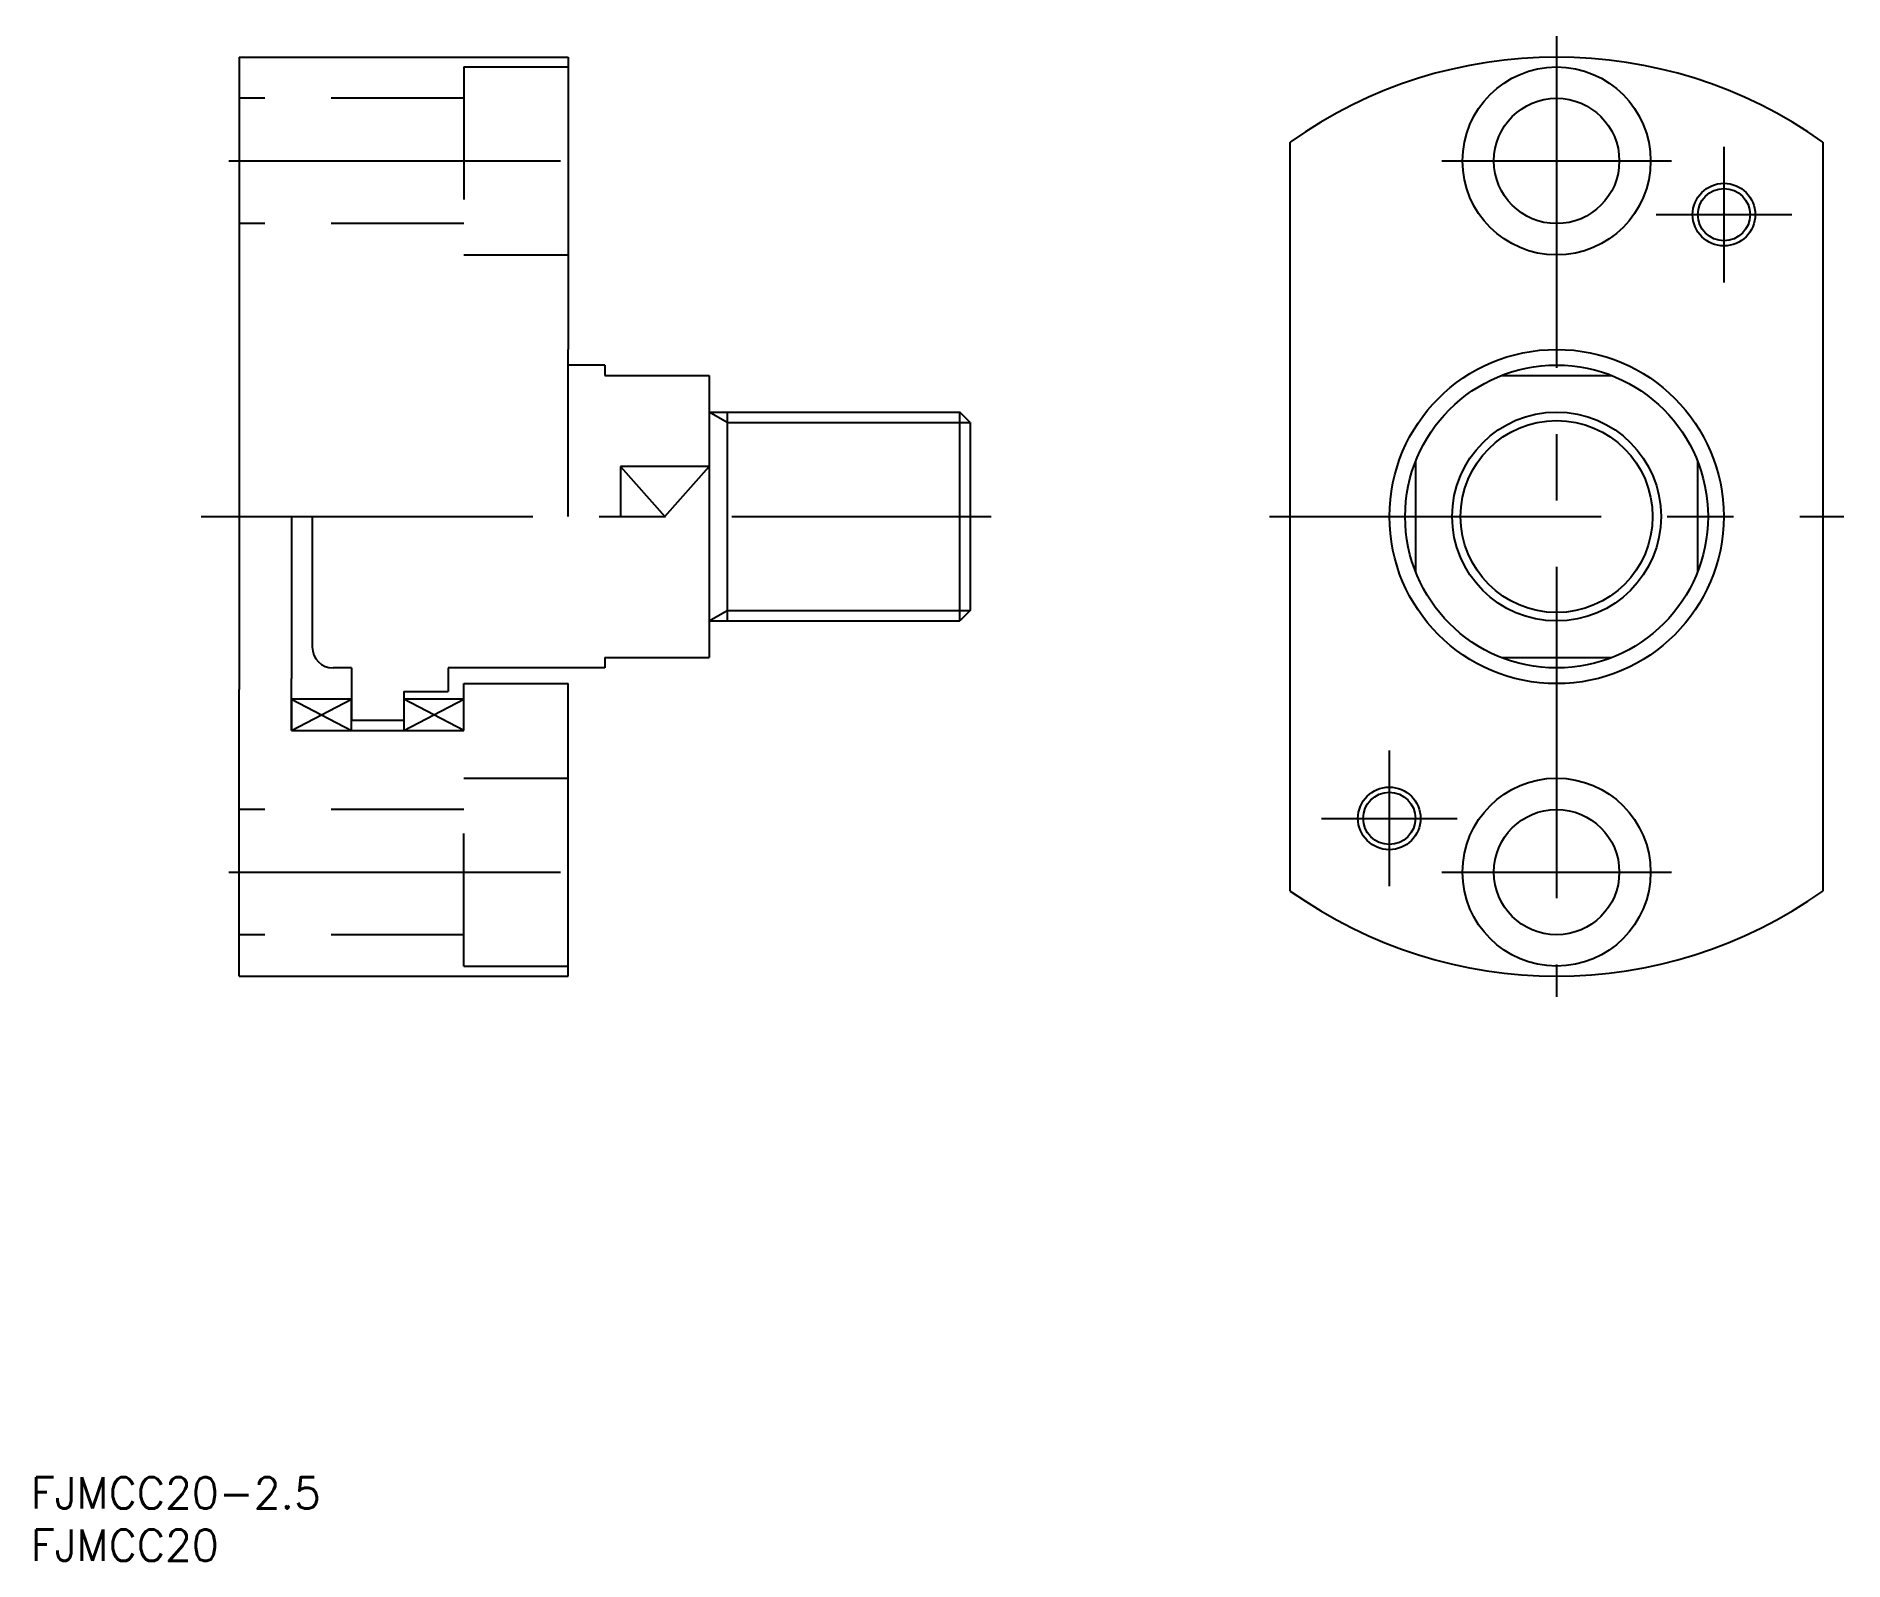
# Model space of a CAD drawing. Extents: x 53 to 226, y 5 to 151.
import ezdxf
from ezdxf.enums import TextEntityAlignment as Align

# ---------------------------------------------------------------- set-up
doc = ezdxf.new("R2010")
doc.units = 0
doc.linetypes.add('CENTER', pattern=[50.8, 31.75, -6.35, 6.35, -6.35])
doc.linetypes.add('DASHED', pattern=[19.05, 12.7, -6.35])
doc.layers.get('0').update_dxf_attribs({"linetype": 'CONTINUOUS'})
doc.layers.add('CENTER', color=1, linetype='CENTER')
doc.styles.get("Standard").update_dxf_attribs({"font": 'txt.shx', "bigfont": 'bigfont.shx'})

msp = doc.modelspace()

# ---------------------------------------------------------------- linework, layer by layer
at = {"color": 7, "linetype": 'CONTINUOUS'}
for p, q in [((72.68, 149.06), (72.68, 119.11)), ((72.68, 149.06), (104.18, 149.06)), ((104.18, 149.06), (104.18, 121.06)), ((173.31, 69.2), (173.31, 140.92)), ((224.31, 140.92), (224.31, 69.2)), ((104.18, 105.06), (104.18, 121.06)), ((107.68, 119.56), (104.18, 119.56)), ((107.68, 119.56), (107.68, 118.56)), ((72.68, 119.11), (72.68, 88.51)), ((107.68, 118.56), (117.68, 118.56)), ((117.68, 118.56), (117.68, 105.06)), ((193.52, 118.56), (204.1, 118.56)), ((117.68, 115.06), (141.68, 115.06)), ((119.41, 115.06), (119.41, 95.06)), ((141.68, 95.06), (141.68, 115.06)), ((142.68, 114.06), (141.68, 115.06)), ((142.68, 114.06), (142.68, 96.06)), ((109.18, 109.86), (109.18, 105.06)), ((109.18, 109.86), (113.43, 105.06)), ((117.68, 109.86), (109.18, 109.86)), ((113.43, 105.06), (117.68, 109.86)), ((185.31, 110.35), (185.31, 99.77)), ((212.31, 110.35), (212.31, 99.77)), ((77.68, 105.06), (77.68, 89.56)), ((79.68, 105.06), (79.68, 92.56)), ((117.68, 105.06), (117.68, 91.56)), ((142.68, 96.06), (141.68, 95.06)), ((117.68, 95.06), (141.68, 95.06)), ((83.43, 90.56), (81.68, 90.56)), ((83.43, 90.56), (83.43, 85.56)), ((92.68, 90.56), (92.68, 88.31)), ((107.68, 90.56), (92.68, 90.56)), ((107.68, 91.56), (107.68, 90.56)), ((107.68, 91.56), (117.68, 91.56)), ((193.52, 91.56), (204.1, 91.56)), ((72.68, 61.06), (72.68, 88.51)), ((77.68, 84.56), (77.68, 89.56)), ((88.43, 88.31), (88.43, 85.56)), ((88.43, 88.31), (92.68, 88.31)), ((94.18, 84.56), (94.18, 89.06)), ((94.18, 89.06), (104.18, 89.06)), ((104.18, 61.06), (104.18, 89.06)), ((77.68, 87.56), (77.68, 84.56)), ((77.68, 84.56), (83.43, 87.56)), ((77.68, 87.56), (83.43, 84.56)), ((83.43, 87.56), (77.68, 87.56)), ((83.43, 84.56), (83.43, 87.56)), ((88.43, 87.56), (88.43, 84.56)), ((88.43, 84.56), (94.18, 87.56)), ((94.18, 84.56), (88.43, 87.56)), ((94.18, 87.56), (88.43, 87.56)), ((94.18, 84.56), (94.18, 87.56)), ((83.43, 85.56), (88.43, 85.56)), ((77.68, 84.56), (83.43, 84.56)), ((77.68, 84.56), (94.18, 84.56)), ((88.43, 84.56), (94.18, 84.56)), ((72.68, 61.06), (104.18, 61.06))]:
    msp.add_line(p, q, dxfattribs=at)
at = {"color": 3, "linetype": 'DASHED'}
for p, q in [((94.18, 148.11), (104.18, 148.11)), ((94.18, 148.11), (94.18, 130.11)), ((94.18, 145.11), (72.68, 145.11)), ((94.18, 133.11), (72.68, 133.11)), ((94.18, 130.11), (104.18, 130.11)), ((94.18, 80.01), (104.18, 80.01)), ((94.18, 62.01), (94.18, 80.01)), ((94.18, 77.01), (72.68, 77.01)), ((94.18, 65.01), (72.68, 65.01)), ((94.18, 62.01), (104.18, 62.01))]:
    msp.add_line(p, q, dxfattribs=at)
at = {"color": 3, "linetype": 'CONTINUOUS'}
for p, q in [((119.41, 114.06), (117.68, 115.06)), ((119.41, 114.06), (142.68, 114.06)), ((117.68, 95.06), (119.41, 96.06)), ((119.41, 96.06), (142.68, 96.06))]:
    msp.add_line(p, q, dxfattribs=at)
at = {"color": 7, "linetype": 'CONTINUOUS'}
for centre, radius in [((198.81, 139.11), 9), ((198.81, 139.11), 6), ((214.83, 133.97), 2.5), ((198.81, 105.06), 16), ((198.81, 105.06), 14.5), ((198.81, 105.06), 10), ((198.81, 71.01), 9), ((182.79, 76.16), 2.5), ((198.81, 71.01), 6)]:
    msp.add_circle(centre, radius, dxfattribs=at)
at = {"color": 3, "linetype": 'CONTINUOUS'}
for centre, radius in [((214.83, 133.97), 3), ((198.81, 105.06), 9.19), ((182.79, 76.16), 3)]:
    msp.add_circle(centre, radius, dxfattribs=at)
at = {"color": 7, "linetype": 'CONTINUOUS'}
for centre, radius, start, end in [((198.81, 105.06), 44, 54.5814, 125.4186), ((81.68, 92.56), 2, 180, 270), ((198.81, 105.06), 44, 234.5814, 305.4186)]:
    msp.add_arc(centre, radius, start, end, dxfattribs=at)
at = {"layer": 'CENTER', "color": 1, "linetype": 'CENTER'}
for p, q in [((198.81, 151.06), (198.81, 59.06)), ((214.83, 140.47), (214.83, 127.47)), ((71.68, 139.11), (105.79, 139.11)), ((187.81, 139.11), (209.81, 139.11)), ((208.33, 133.97), (221.33, 133.97)), ((69.05, 105.06), (122.68, 105.06)), ((69.05, 105.06), (144.68, 105.06)), ((171.31, 105.06), (226.31, 105.06)), ((182.79, 82.66), (182.79, 69.66)), ((176.29, 76.16), (189.29, 76.16)), ((71.68, 71.01), (106.29, 71.01)), ((187.81, 71.01), (209.81, 71.01))]:
    msp.add_line(p, q, dxfattribs=at)

# ---------------------------------------------------------------- texts
at = {"color": 7, "linetype": 'CONTINUOUS'}
for s, p in [('FJMCC20-2.5', (52.73, 11.56)), ('FJMCC20', (52.73, 6.56))]:
    msp.add_text(s, height=3, dxfattribs=at).set_placement(p, align=Align.MIDDLE_LEFT)

doc.saveas('drawing.dxf')
